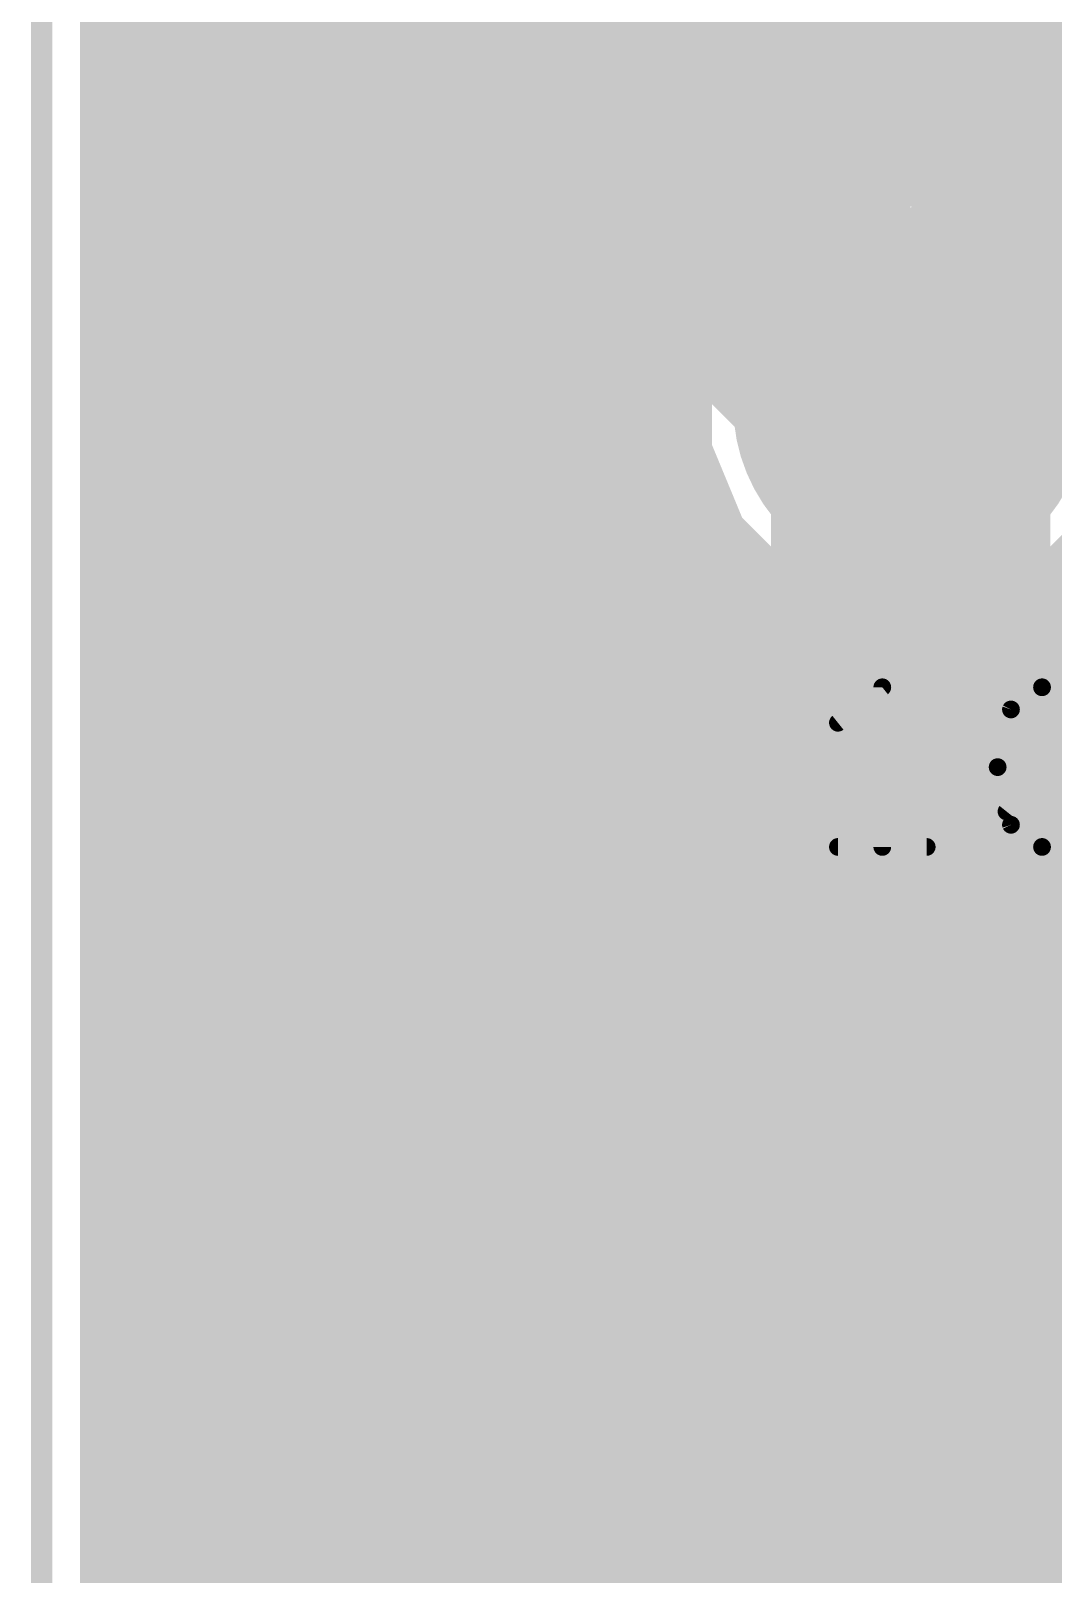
# Model space of a CAD drawing. Extents: x -50 to 50, y 0 to 88.
# Drawn here: x -24.08 to -16.76, y 50.05 to 61.1 of the extents above; entities that cross this region are included whole.
import ezdxf

# ---------------------------------------------------------------- set-up
doc = ezdxf.new("R2010")
doc.units = 0
for name, color, linetype in [('1', 12, 'CONTINUOUS'), ('16', 132, 'CONTINUOUS'), ('17', 110, 'CONTINUOUS'), ('20', 31, 'CONTINUOUS'), ('21', 253, 'CONTINUOUS'), ('27', 253, 'CONTINUOUS'), ('51', 253, 'CONTINUOUS')]:
    doc.layers.add(name, color=color, linetype=linetype)

# ---------------------------------------------------------------- blocks, each defined once
blk = doc.blocks.new('ROUNDP')
at = {"const_width": 0.5}
blk.add_lwpolyline([(0, -0.25, 1), (0, 0.25, 1), (0, -0.25)], format="xyb", dxfattribs=at)

msp = doc.modelspace()

# ---------------------------------------------------------------- linework, layer by layer
at = {"layer": '1'}
for points, const_width in [([(-23.4738, 20.282), (-23.4738, 65.718)], 0.5), ([(-13.4944, 64.6889), (-17.78, 60.4033)], 0.5), ([(-12.7, 63.5), (-17.78, 58.42)], 2), ([(-21.59, 62.23), (-17.78, 58.42)], 2), ([(-17.78, 60.4033), (-20.1876, 62.8109)], 0.5), ([(-22.7789, 61.4356), (-19.4524, 58.1091)], 0.5), ([(-23.4738, 61), (-22.3433, 61)], 0.5), ([(-18.3767, 61), (-17.1833, 61)], 0.5), ([(-23.4738, 60.5), (-21.8433, 60.5)], 0.5), ([(-17.8767, 60.5), (-17.6833, 60.5)], 0.5), ([(-23.4738, 60), (-21.3433, 60)], 0.5), ([(-23.4738, 59.5), (-20.8433, 59.5)], 0.5), ([(-17.78, 42.33), (-17.78, 58.42)], 2), ([(-23.4738, 59), (-20.3433, 59)], 0.5), ([(-23.4738, 58.5), (-19.8433, 58.5)], 0.5), ([(-19.4524, 58.1091), (-19.4524, 58.0873)], 0.5), ([(-19.4524, 58.0873), (-19.1978, 57.4727)], 0.5), ([(-23.4738, 58), (-19.4162, 58)], 0.5), ([(-23.4738, 57.5), (-19.2091, 57.5)], 0.5), ([(-19.1978, 57.4727), (-19.1824, 57.4573)], 0.5), ([(-19.1824, 57.4573), (-19.1824, 42.051)], 0.5), ([(-23.4738, 57), (-19.1824, 57)], 0.5), ([(-23.4738, 56.5), (-19.1824, 56.5)], 0.5), ([(-23.4738, 56), (-19.1824, 56)], 0.5), ([(-23.4738, 55.5), (-19.1824, 55.5)], 0.5), ([(-23.4738, 55), (-19.1824, 55)], 0.5), ([(-23.4738, 54.5), (-19.1824, 54.5)], 0.5), ([(-23.4738, 54), (-19.1824, 54)], 0.5), ([(-23.4738, 53.5), (-19.1824, 53.5)], 0.5), ([(-23.4738, 53), (-19.1824, 53)], 0.5), ([(-23.4738, 52.5), (-19.1824, 52.5)], 0.5), ([(-23.4738, 52), (-19.1824, 52)], 0.5), ([(-23.4738, 51.5), (-19.1824, 51.5)], 0.5), ([(-23.4738, 51), (-19.1824, 51)], 0.5), ([(-23.4738, 50.5), (-19.1824, 50.5)], 0.5), ([(-23.4738, 50), (-19.1824, 50)], 0.5)]:
    msp.add_lwpolyline(points, dxfattribs=dict(at, const_width=const_width))
for points, const_width in [([(-23.4738, 61.125, 1), (-23.4738, 60.875)], 0.25), ([(-22.3433, 60.875, 1), (-22.3433, 61.125)], 0.25), ([(-18.3767, 61.125, 1), (-18.3767, 60.875)], 0.25), ([(-17.1833, 60.875, 1), (-17.1833, 61.125)], 0.25), ([(-23.4738, 60.625, 1), (-23.4738, 60.375)], 0.25), ([(-21.8433, 60.375, 1), (-21.8433, 60.625)], 0.25), ([(-17.8767, 60.625, 1), (-17.8767, 60.375)], 0.25), ([(-17.6833, 60.375, 1), (-17.6833, 60.625)], 0.25), ([(-17.8684, 60.4917, 1), (-17.6916, 60.3149)], 0.25), ([(-17.8684, 60.3149, 1), (-17.6916, 60.4917)], 0.25), ([(-23.4738, 60.125, 1), (-23.4738, 59.875)], 0.25), ([(-21.3433, 59.875, 1), (-21.3433, 60.125)], 0.25), ([(-23.4738, 59.625, 1), (-23.4738, 59.375)], 0.25), ([(-20.8433, 59.375, 1), (-20.8433, 59.625)], 0.25), ([(-17.28, 58.42, 1), (-18.28, 58.42)], 1), ([(-23.4738, 59.125, 1), (-23.4738, 58.875)], 0.25), ([(-20.3433, 58.875, 1), (-20.3433, 59.125)], 0.25), ([(-18.1336, 58.7736, 1), (-17.4264, 58.0664)], 1), ([(-18.1336, 58.0664, 1), (-17.4264, 58.7736)], 1), ([(-23.4738, 58.625, 1), (-23.4738, 58.375)], 0.25), ([(-19.8433, 58.375, 1), (-19.8433, 58.625)], 0.25), ([(-19.3274, 58.1091, 1), (-19.5774, 58.1091)], 0.25), ([(-19.3369, 58.1352, 1), (-19.5679, 58.0395)], 0.25), ([(-23.4738, 58.125, 1), (-23.4738, 57.875)], 0.25), ([(-19.5408, 58.0207, 1), (-19.364, 58.1975)], 0.25), ([(-19.4162, 57.875, 1), (-19.4162, 58.125)], 0.25), ([(-19.5774, 58.0873, 1), (-19.3274, 58.0873)], 0.25), ([(-23.4738, 57.625, 1), (-23.4738, 57.375)], 0.25), ([(-19.1094, 57.5611, 1), (-19.2862, 57.3843)], 0.25), ([(-19.0574, 57.4573, 1), (-19.3074, 57.4573)], 0.25), ([(-19.2708, 57.3689, 1), (-19.094, 57.5457)], 0.25), ([(-19.2091, 57.375, 1), (-19.2091, 57.625)], 0.25), ([(-19.3133, 57.4248, 1), (-19.0823, 57.5205)], 0.25), ([(-23.4738, 57.125, 1), (-23.4738, 56.875)], 0.25), ([(-19.1824, 56.875, 1), (-19.1824, 57.125)], 0.25), ([(-23.4738, 56.625, 1), (-23.4738, 56.375)], 0.25), ([(-19.1824, 56.375, 1), (-19.1824, 56.625)], 0.25), ([(-23.4738, 56.125, 1), (-23.4738, 55.875)], 0.25), ([(-19.1824, 55.875, 1), (-19.1824, 56.125)], 0.25), ([(-23.4738, 55.625, 1), (-23.4738, 55.375)], 0.25), ([(-19.1824, 55.375, 1), (-19.1824, 55.625)], 0.25), ([(-23.4738, 55.125, 1), (-23.4738, 54.875)], 0.25), ([(-19.1824, 54.875, 1), (-19.1824, 55.125)], 0.25), ([(-23.4738, 54.625, 1), (-23.4738, 54.375)], 0.25), ([(-19.1824, 54.375, 1), (-19.1824, 54.625)], 0.25), ([(-23.4738, 54.125, 1), (-23.4738, 53.875)], 0.25), ([(-19.1824, 53.875, 1), (-19.1824, 54.125)], 0.25), ([(-23.4738, 53.625, 1), (-23.4738, 53.375)], 0.25), ([(-19.1824, 53.375, 1), (-19.1824, 53.625)], 0.25), ([(-23.4738, 53.125, 1), (-23.4738, 52.875)], 0.25), ([(-19.1824, 52.875, 1), (-19.1824, 53.125)], 0.25), ([(-23.4738, 52.625, 1), (-23.4738, 52.375)], 0.25), ([(-19.1824, 52.375, 1), (-19.1824, 52.625)], 0.25), ([(-23.4738, 52.125, 1), (-23.4738, 51.875)], 0.25), ([(-19.1824, 51.875, 1), (-19.1824, 52.125)], 0.25), ([(-23.4738, 51.625, 1), (-23.4738, 51.375)], 0.25), ([(-19.1824, 51.375, 1), (-19.1824, 51.625)], 0.25), ([(-23.4738, 51.125, 1), (-23.4738, 50.875)], 0.25), ([(-19.1824, 50.875, 1), (-19.1824, 51.125)], 0.25), ([(-23.4738, 50.625, 1), (-23.4738, 50.375)], 0.25), ([(-19.1824, 50.375, 1), (-19.1824, 50.625)], 0.25), ([(-23.4738, 50.125, 1), (-23.4738, 49.875)], 0.25), ([(-19.1824, 49.875, 1), (-19.1824, 50.125)], 0.25)]:
    msp.add_lwpolyline(points, format="xyb", dxfattribs=dict(at, const_width=const_width))
at = {"layer": '16', "const_width": 0.5}
for points in [[(-23.4738, 21.0942), (-23.4738, 65.718)], [(-23.4738, 61), (-6.508, 61)], [(-23.4738, 60.5), (-6.008, 60.5)], [(-18.1127, 60.0924), (-18.7273, 59.8378)], [(-17.4473, 60.0924), (-18.1127, 60.0924)], [(-16.8327, 59.8378), (-17.4473, 60.0924)], [(-23.4738, 60), (-18.3357, 60)], [(-17.2243, 60), (-13.6288, 60)], [(-18.7273, 59.8378), (-19.1978, 59.3673)], [(-16.3622, 59.3673), (-16.8327, 59.8378)], [(-23.4738, 59.5), (-19.0651, 59.5)], [(-19.1978, 59.3673), (-19.4524, 58.7527)], [(-23.4738, 59), (-19.3499, 59)], [(-19.4524, 58.7527), (-19.4524, 58.0873)], [(-23.4738, 58.5), (-19.4524, 58.5)], [(-19.4524, 58.0873), (-19.1978, 57.4727)], [(-23.4738, 58), (-19.4162, 58)], [(-23.4738, 57.5), (-19.2091, 57.5)], [(-19.1978, 57.4727), (-18.7273, 57.0022)], [(-16.8327, 57.0022), (-16.3622, 57.4727)], [(-23.4738, 57), (-18.722, 57)], [(-18.7273, 57.0022), (-18.1127, 56.7476)], [(-17.4473, 56.7476), (-16.8327, 57.0022)], [(-16.838, 57), (-13.7888, 57)], [(-18.1127, 56.7476), (-17.4473, 56.7476)], [(-23.4738, 56.5), (0.8876, 56.5)], [(-23.4738, 56), (1.3876, 56)], [(-23.4738, 55.5), (1.8876, 55.5)], [(-23.4738, 55), (2.3876, 55)], [(-23.4738, 54.5), (2.8876, 54.5)], [(-23.4738, 54), (3.3876, 54)], [(-23.4738, 53.5), (3.8876, 53.5)], [(-23.4738, 53), (4.3876, 53)], [(-23.4738, 52.5), (4.8876, 52.5)], [(-23.4738, 52), (5.3876, 52)], [(-23.4738, 51.5), (5.8876, 51.5)], [(-23.4738, 51), (6.3876, 51)], [(-23.4738, 50.5), (6.8876, 50.5)], [(-23.4738, 50), (7.3876, 50)]]:
    msp.add_lwpolyline(points, dxfattribs=at)
at = {"layer": '16', "const_width": 0.25}
for points in [[(-23.4738, 61.125, 1), (-23.4738, 60.875)], [(-23.4738, 60.625, 1), (-23.4738, 60.375)], [(-18.1127, 60.2174, 1), (-18.1127, 59.9674)], [(-18.0648, 59.9769, 1), (-18.1605, 60.2079)], [(-17.3995, 60.2079, 1), (-17.4952, 59.9769)], [(-17.4473, 59.9674, 1), (-17.4473, 60.2174)], [(-23.4738, 60.125, 1), (-23.4738, 59.875)], [(-18.3357, 59.875, 1), (-18.3357, 60.125)], [(-17.2243, 60.125, 1), (-17.2243, 59.875)], [(-18.7752, 59.9533, 1), (-18.6795, 59.7223)], [(-18.6389, 59.7494, 1), (-18.8157, 59.9262)], [(-16.7443, 59.9262, 1), (-16.921, 59.7494)], [(-16.8805, 59.7223, 1), (-16.7848, 59.9533)], [(-23.4738, 59.625, 1), (-23.4738, 59.375)], [(-19.0651, 59.375, 1), (-19.0651, 59.625)], [(-19.2862, 59.4557, 1), (-19.1094, 59.2789)], [(-19.0823, 59.3195, 1), (-19.3133, 59.4152)], [(-23.4738, 59.125, 1), (-23.4738, 58.875)], [(-19.3499, 58.875, 1), (-19.3499, 59.125)], [(-19.3274, 58.7527, 1), (-19.5774, 58.7527)], [(-19.5679, 58.8005, 1), (-19.3369, 58.7048)], [(-23.4738, 58.625, 1), (-23.4738, 58.375)], [(-19.4524, 58.375, 1), (-19.4524, 58.625)], [(-19.3369, 58.1352, 1), (-19.5679, 58.0395)], [(-23.4738, 58.125, 1), (-23.4738, 57.875)], [(-19.4162, 57.875, 1), (-19.4162, 58.125)], [(-19.5774, 58.0873, 1), (-19.3274, 58.0873)], [(-23.4738, 57.625, 1), (-23.4738, 57.375)], [(-19.1094, 57.561, 1), (-19.2862, 57.3843)], [(-19.2091, 57.375, 1), (-19.2091, 57.625)], [(-19.3133, 57.4248, 1), (-19.0823, 57.5205)], [(-23.4738, 57.125, 1), (-23.4738, 56.875)], [(-18.6795, 57.1177, 1), (-18.7752, 56.8867)], [(-18.722, 56.875, 1), (-18.722, 57.125)], [(-16.838, 57.125, 1), (-16.838, 56.875)], [(-16.7848, 56.8867, 1), (-16.8805, 57.1177)], [(-18.8157, 56.9138, 1), (-18.6389, 57.0906)], [(-16.921, 57.0906, 1), (-16.7443, 56.9138)], [(-18.1127, 56.8726, 1), (-18.1127, 56.6226)], [(-18.1605, 56.6321, 1), (-18.0648, 56.8631)], [(-17.4952, 56.8631, 1), (-17.3995, 56.6321)], [(-17.4473, 56.6226, 1), (-17.4473, 56.8726)], [(-23.4738, 56.625, 1), (-23.4738, 56.375)], [(-23.4738, 56.125, 1), (-23.4738, 55.875)], [(-23.4738, 55.625, 1), (-23.4738, 55.375)], [(-23.4738, 55.125, 1), (-23.4738, 54.875)], [(-23.4738, 54.625, 1), (-23.4738, 54.375)], [(-23.4738, 54.125, 1), (-23.4738, 53.875)], [(-23.4738, 53.625, 1), (-23.4738, 53.375)], [(-23.4738, 53.125, 1), (-23.4738, 52.875)], [(-23.4738, 52.625, 1), (-23.4738, 52.375)], [(-23.4738, 52.125, 1), (-23.4738, 51.875)], [(-23.4738, 51.625, 1), (-23.4738, 51.375)], [(-23.4738, 51.125, 1), (-23.4738, 50.875)], [(-23.4738, 50.625, 1), (-23.4738, 50.375)], [(-23.4738, 50.125, 1), (-23.4738, 49.875)]]:
    msp.add_lwpolyline(points, format="xyb", dxfattribs=at)
at = {"layer": '20', "const_width": 0.1524}
msp.add_lwpolyline([(-24, 65.5), (-24, 20.5)], dxfattribs=at)
at = {"layer": '21'}
for points, const_width in [([(-15.24, 53.34, 1), (-15.24, 63.5, 1), (-15.24, 53.34)], 0.1524), ([(-19.0119, 60.071, 1), (-19.0881, 60.071)], 0.0762), ([(-19.431, 59.7281, 1), (-19.431, 59.6519)], 0.0762), ([(-18.669, 59.6519, 1), (-18.669, 59.7281)], 0.0762), ([(-19.0881, 59.309, 1), (-19.0119, 59.309)], 0.0762)]:
    msp.add_lwpolyline(points, format="xyb", dxfattribs=dict(at, const_width=const_width))
at = {"layer": '21', "const_width": 0.1524}
for points in [[(-19.05, 60.071), (-19.05, 59.309)], [(-18.669, 59.69), (-19.431, 59.69)]]:
    msp.add_lwpolyline(points, dxfattribs=at)
at = {"layer": '27', "const_width": 0.127}
for points in [[(-18.3007, 56.1467), (-17.9832, 56.4007)], [(-17.9832, 56.4007), (-17.9832, 55.2577)], [(-17.0942, 55.5117), (-16.5862, 56.1467)], [(-18.3007, 55.2577), (-17.6657, 55.2577)]]:
    msp.add_lwpolyline(points, dxfattribs=at)
at = {"layer": '27'}
for points, const_width in [([(-17.9515, 56.4007, 1), (-18.0149, 56.4007)], 0.0635), ([(-17.9634, 56.3759, 1), (-18.003, 56.4255)], 0.0635), ([(-16.8402, 56.4007, 0.3205), (-17.0625, 56.242)], 0.127), ([(-16.8402, 56.4325, 1), (-16.8402, 56.3689)], 0.0635), ([(-16.618, 56.242, 0.3205), (-16.8402, 56.4007)], 0.127), ([(-16.8402, 56.3689, 1), (-16.8402, 56.4325)], 0.0635), ([(-17.0625, 56.242, 0.1139), (-17.1577, 55.8292)], 0.127), ([(-17.0925, 56.2522, 1), (-17.0324, 56.2317)], 0.0635), ([(-17.0339, 56.228, 1), (-17.091, 56.2559)], 0.0635), ([(-18.3205, 56.1715, 1), (-18.2809, 56.1219)], 0.0635), ([(-17.1577, 55.8292, 0.1139), (-17.0625, 55.4165)], 0.127), ([(-17.126, 55.8292, 1), (-17.1895, 55.8292)], 0.0635), ([(-17.1895, 55.8292, 1), (-17.126, 55.8292)], 0.0635), ([(-17.119, 55.5315, 1), (-17.0694, 55.4919)], 0.0635), ([(-17.0625, 55.4165, 0.3205), (-16.8402, 55.2577)], 0.127), ([(-17.0324, 55.4267, 1), (-17.0925, 55.4062)], 0.0635), ([(-17.091, 55.4025, 1), (-17.0339, 55.4304)], 0.0635), ([(-16.8402, 55.2577, 0.3205), (-16.618, 55.4165)], 0.127), ([(-18.3007, 55.2895, 1), (-18.3007, 55.2259)], 0.0635), ([(-18.0149, 55.2577, 1), (-17.9515, 55.2577)], 0.0635), ([(-17.6657, 55.2259, 1), (-17.6657, 55.2895)], 0.0635), ([(-16.8402, 55.2895, 1), (-16.8402, 55.2259)], 0.0635), ([(-16.8402, 55.2259, 1), (-16.8402, 55.2895)], 0.0635)]:
    msp.add_lwpolyline(points, format="xyb", dxfattribs=dict(at, const_width=const_width))
at = {"layer": '51', "const_width": 0.1524}
msp.add_lwpolyline([(-16.891, 58.42), (-16.383, 58.42)], dxfattribs=at)
at = {"layer": '51', "const_width": 0.0762}
msp.add_lwpolyline([(-16.891, 58.4581, 1), (-16.891, 58.3819)], format="xyb", dxfattribs=at)

# ---------------------------------------------------------------- block references
at = {"layer": '17', "xscale": 2.54, "yscale": 2.54}
msp.add_blockref('ROUNDP', (-17.78, 58.42), dxfattribs=at)
msp.add_blockref('ROUNDP', (-17.78, 58.42), dxfattribs=at)

doc.saveas('drawing.dxf')
